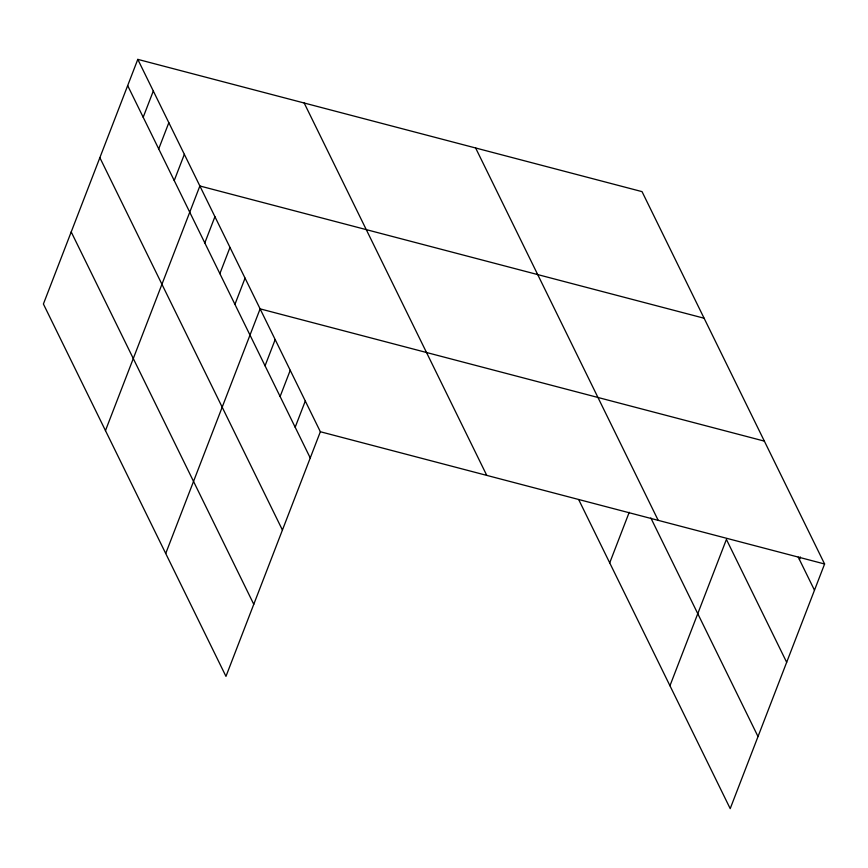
<?xml version="1.0" encoding="UTF-8"?>
<svg xmlns="http://www.w3.org/2000/svg" width="868" height="868" viewBox="0 0 868 868"><rect width="100%" height="100%" fill="white"/><g stroke="black" fill="none" stroke-linecap="round" stroke-linejoin="round"><path stroke-width="1.3" d="M137.795 59.371L43.4 304.006L225.962 676.367L320.357 431.743L137.795 59.371L642.038 191.633L824.6 563.994L730.205 808.629L578.674 499.567M143.187 117.256L153.311 91.021M158.714 148.905L168.837 122.681M174.229 180.555L184.352 154.33M105.473 430.615L199.868 185.98L704.111 318.231M204.805 242.931L214.928 216.696M219.875 273.648L229.987 247.423M234.935 304.364L245.058 278.14M165.723 553.491L260.118 308.856L764.35 441.118M265.055 365.808L275.178 339.583M280.114 396.524L290.238 370.3M295.174 427.251L305.297 401.016M609.716 562.865L629.224 512.283M669.955 685.742L726.418 539.419L786.668 662.295M799.417 559.502L800.383 557.006M320.357 431.743L824.6 563.994M798.256 557.137L814.477 590.218M475.631 147.983L658.204 520.355M650.848 517.968L758.014 736.552M304.191 103.021L486.764 475.382M127.672 85.606L310.245 457.968M99.863 157.672L282.425 530.044M71.209 231.93L253.781 604.302"/></g></svg>
